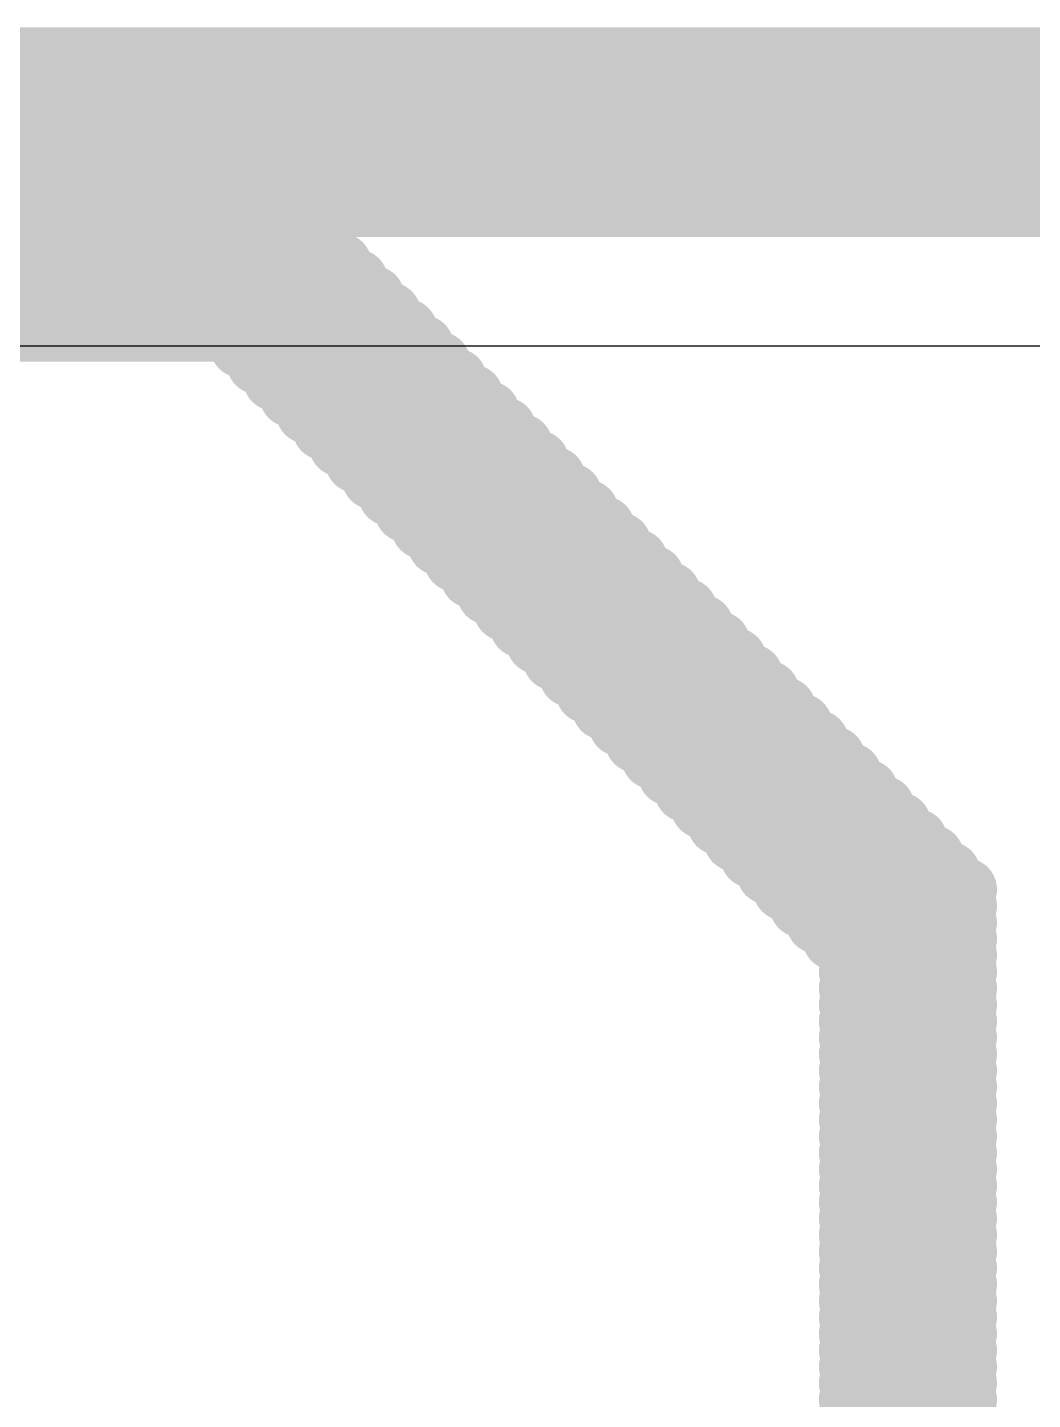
# Model space of a CAD drawing. Header units: inches. Extents: x -4.4 to 45.3, y -0.3 to 53.7.
# Drawn here: x 20.753 to 21.971, y 11.723 to 13.386 of the extents above; entities that cross this region are included whole.
import ezdxf

# ---------------------------------------------------------------- set-up
doc = ezdxf.new("R2010")
doc.units = ezdxf.units.IN
doc.layers.add('Bottom Overlay', color=54, linetype='Continuous')
doc.layers.add('Top Layer', color=1, linetype='Continuous')

msp = doc.modelspace()

# ---------------------------------------------------------------- linework, layer by layer
at = {"layer": 'Bottom Overlay'}
for points in [[(20.1745, 13.1187, 0.0762, 0.0762, 0), (21.1117, 13.1187, 0.0762, 0.0762, 0)], [(20.1745, 13.0988, 0.0762, 0.0762, 0), (21.1316, 13.0988, 0.0762, 0.0762, 0)], [(21.0718, 13.0789, 0.0762, 0.0762, 0), (21.1516, 13.0789, 0.0762, 0.0762, 0)], [(21.0917, 13.0589, 0.0762, 0.0762, 0), (21.1715, 13.0589, 0.0762, 0.0762, 0)], [(20.2543, 13.039, 0.0762, 0.0762, 0), (21.0519, 13.039, 0.0762, 0.0762, 0)], [(21.1117, 13.039, 0.0762, 0.0762, 0), (21.1914, 13.039, 0.0762, 0.0762, 0)], [(20.2343, 13.019, 0.0762, 0.0762, 0), (21.0718, 13.019, 0.0762, 0.0762, 0)], [(21.1316, 13.019, 0.0762, 0.0762, 0), (21.2114, 13.019, 0.0762, 0.0762, 0)], [(21.012, 12.9991, 0.0762, 0.0762, 0), (21.0917, 12.9991, 0.0762, 0.0762, 0)], [(21.1516, 12.9991, 0.0762, 0.0762, 0), (21.2313, 12.9991, 0.0762, 0.0762, 0)], [(21.0319, 12.9792, 0.0762, 0.0762, 0), (21.1117, 12.9792, 0.0762, 0.0762, 0)], [(21.1715, 12.9792, 0.0762, 0.0762, 0), (21.2513, 12.9792, 0.0762, 0.0762, 0)], [(21.0519, 12.9592, 0.0762, 0.0762, 0), (21.1316, 12.9592, 0.0762, 0.0762, 0)], [(21.1914, 12.9592, 0.0762, 0.0762, 0), (21.2712, 12.9592, 0.0762, 0.0762, 0)], [(21.0718, 12.9393, 0.0762, 0.0762, 0), (21.1516, 12.9393, 0.0762, 0.0762, 0)], [(21.2114, 12.9393, 0.0762, 0.0762, 0), (21.2911, 12.9393, 0.0762, 0.0762, 0)], [(21.0917, 12.9193, 0.0762, 0.0762, 0), (21.1715, 12.9193, 0.0762, 0.0762, 0)], [(21.2313, 12.9193, 0.0762, 0.0762, 0), (21.3111, 12.9193, 0.0762, 0.0762, 0)], [(21.1117, 12.8994, 0.0762, 0.0762, 0), (21.1914, 12.8994, 0.0762, 0.0762, 0)], [(21.2513, 12.8994, 0.0762, 0.0762, 0), (21.331, 12.8994, 0.0762, 0.0762, 0)], [(21.1316, 12.8795, 0.0762, 0.0762, 0), (21.2114, 12.8795, 0.0762, 0.0762, 0)], [(21.2712, 12.8795, 0.0762, 0.0762, 0), (21.351, 12.8795, 0.0762, 0.0762, 0)], [(21.1516, 12.8595, 0.0762, 0.0762, 0), (21.2313, 12.8595, 0.0762, 0.0762, 0)], [(21.2911, 12.8595, 0.0762, 0.0762, 0), (21.3709, 12.8595, 0.0762, 0.0762, 0)], [(21.1715, 12.8396, 0.0762, 0.0762, 0), (21.2313, 12.8396, 0.0762, 0.0762, 0)], [(21.3111, 12.8396, 0.0762, 0.0762, 0), (21.3908, 12.8396, 0.0762, 0.0762, 0)], [(21.1914, 12.8196, 0.0762, 0.0762, 0), (21.2712, 12.8196, 0.0762, 0.0762, 0)], [(21.331, 12.8196, 0.0762, 0.0762, 0), (21.4108, 12.8196, 0.0762, 0.0762, 0)], [(21.2114, 12.7997, 0.0762, 0.0762, 0), (21.2712, 12.7997, 0.0762, 0.0762, 0)], [(21.351, 12.7997, 0.0762, 0.0762, 0), (21.4307, 12.7997, 0.0762, 0.0762, 0)], [(21.2313, 12.7798, 0.0762, 0.0762, 0), (21.2911, 12.7798, 0.0762, 0.0762, 0)], [(21.3709, 12.7798, 0.0762, 0.0762, 0), (21.4507, 12.7798, 0.0762, 0.0762, 0)], [(21.2513, 12.7598, 0.0762, 0.0762, 0), (21.3111, 12.7598, 0.0762, 0.0762, 0)], [(21.3908, 12.7598, 0.0762, 0.0762, 0), (21.4706, 12.7598, 0.0762, 0.0762, 0)], [(21.2712, 12.7399, 0.0762, 0.0762, 0), (21.331, 12.7399, 0.0762, 0.0762, 0)], [(21.4108, 12.7399, 0.0762, 0.0762, 0), (21.4905, 12.7399, 0.0762, 0.0762, 0)], [(21.2911, 12.7199, 0.0762, 0.0762, 0), (21.351, 12.7199, 0.0762, 0.0762, 0)], [(21.4307, 12.7199, 0.0762, 0.0762, 0), (21.5105, 12.7199, 0.0762, 0.0762, 0)], [(21.3111, 12.7, 0.0762, 0.0762, 0), (21.3709, 12.7, 0.0762, 0.0762, 0)], [(21.4507, 12.7, 0.0762, 0.0762, 0), (21.5304, 12.7, 0.0762, 0.0762, 0)], [(21.331, 12.6801, 0.0762, 0.0762, 0), (21.3908, 12.6801, 0.0762, 0.0762, 0)], [(21.4706, 12.6801, 0.0762, 0.0762, 0), (21.5504, 12.6801, 0.0762, 0.0762, 0)], [(21.351, 12.6601, 0.0762, 0.0762, 0), (21.4108, 12.6601, 0.0762, 0.0762, 0)], [(21.4905, 12.6601, 0.0762, 0.0762, 0), (21.5703, 12.6601, 0.0762, 0.0762, 0)], [(21.3709, 12.6402, 0.0762, 0.0762, 0), (21.4307, 12.6402, 0.0762, 0.0762, 0)], [(21.5105, 12.6402, 0.0762, 0.0762, 0), (21.5902, 12.6402, 0.0762, 0.0762, 0)], [(21.3908, 12.6202, 0.0762, 0.0762, 0), (21.4507, 12.6202, 0.0762, 0.0762, 0)], [(21.5304, 12.6202, 0.0762, 0.0762, 0), (21.6102, 12.6202, 0.0762, 0.0762, 0)], [(21.4108, 12.6003, 0.0762, 0.0762, 0), (21.4706, 12.6003, 0.0762, 0.0762, 0)], [(21.5504, 12.6003, 0.0762, 0.0762, 0), (21.6301, 12.6003, 0.0762, 0.0762, 0)], [(21.4307, 12.5804, 0.0762, 0.0762, 0), (21.4905, 12.5804, 0.0762, 0.0762, 0)], [(21.5703, 12.5804, 0.0762, 0.0762, 0), (21.6501, 12.5804, 0.0762, 0.0762, 0)], [(21.4507, 12.5604, 0.0762, 0.0762, 0), (21.5105, 12.5604, 0.0762, 0.0762, 0)], [(21.5902, 12.5604, 0.0762, 0.0762, 0), (21.67, 12.5604, 0.0762, 0.0762, 0)], [(21.4706, 12.5405, 0.0762, 0.0762, 0), (21.5304, 12.5405, 0.0762, 0.0762, 0)], [(21.6102, 12.5405, 0.0762, 0.0762, 0), (21.6899, 12.5405, 0.0762, 0.0762, 0)], [(21.4905, 12.5205, 0.0762, 0.0762, 0), (21.5504, 12.5205, 0.0762, 0.0762, 0)], [(21.6301, 12.5205, 0.0762, 0.0762, 0), (21.7099, 12.5205, 0.0762, 0.0762, 0)], [(21.5105, 12.5006, 0.0762, 0.0762, 0), (21.5703, 12.5006, 0.0762, 0.0762, 0)], [(21.6501, 12.5006, 0.0762, 0.0762, 0), (21.7298, 12.5006, 0.0762, 0.0762, 0)], [(21.5304, 12.4807, 0.0762, 0.0762, 0), (21.5902, 12.4807, 0.0762, 0.0762, 0)], [(21.67, 12.4807, 0.0762, 0.0762, 0), (21.7498, 12.4807, 0.0762, 0.0762, 0)], [(21.5504, 12.4607, 0.0762, 0.0762, 0), (21.6102, 12.4607, 0.0762, 0.0762, 0)], [(21.6899, 12.4607, 0.0762, 0.0762, 0), (21.7697, 12.4607, 0.0762, 0.0762, 0)], [(21.5703, 12.4408, 0.0762, 0.0762, 0), (21.6301, 12.4408, 0.0762, 0.0762, 0)], [(21.7099, 12.4408, 0.0762, 0.0762, 0), (21.7896, 12.4408, 0.0762, 0.0762, 0)], [(21.5902, 12.4208, 0.0762, 0.0762, 0), (21.6501, 12.4208, 0.0762, 0.0762, 0)], [(21.7298, 12.4208, 0.0762, 0.0762, 0), (21.8096, 12.4208, 0.0762, 0.0762, 0)], [(21.6102, 12.4009, 0.0762, 0.0762, 0), (21.67, 12.4009, 0.0762, 0.0762, 0)], [(21.7498, 12.4009, 0.0762, 0.0762, 0), (21.8295, 12.4009, 0.0762, 0.0762, 0)], [(21.6301, 12.381, 0.0762, 0.0762, 0), (21.6899, 12.381, 0.0762, 0.0762, 0)], [(21.7697, 12.381, 0.0762, 0.0762, 0), (21.8495, 12.381, 0.0762, 0.0762, 0)], [(21.6501, 12.361, 0.0762, 0.0762, 0), (21.7099, 12.361, 0.0762, 0.0762, 0)], [(21.7896, 12.361, 0.0762, 0.0762, 0), (21.8694, 12.361, 0.0762, 0.0762, 0)], [(21.67, 12.3411, 0.0762, 0.0762, 0), (21.7298, 12.3411, 0.0762, 0.0762, 0)], [(21.8096, 12.3411, 0.0762, 0.0762, 0), (21.8893, 12.3411, 0.0762, 0.0762, 0)], [(21.6899, 12.3211, 0.0762, 0.0762, 0), (21.7498, 12.3211, 0.0762, 0.0762, 0)], [(21.8295, 12.3211, 0.0762, 0.0762, 0), (21.8893, 12.3211, 0.0762, 0.0762, 0)], [(21.7099, 12.3012, 0.0762, 0.0762, 0), (21.7697, 12.3012, 0.0762, 0.0762, 0)], [(21.8495, 12.3012, 0.0762, 0.0762, 0), (21.8893, 12.3012, 0.0762, 0.0762, 0)], [(21.7298, 12.2812, 0.0762, 0.0762, 0), (21.7896, 12.2812, 0.0762, 0.0762, 0)], [(21.8495, 12.2812, 0.0762, 0.0762, 0), (21.8893, 12.2812, 0.0762, 0.0762, 0)], [(21.7498, 12.2613, 0.0762, 0.0762, 0), (21.8096, 12.2613, 0.0762, 0.0762, 0)], [(21.8495, 12.2613, 0.0762, 0.0762, 0), (21.8893, 12.2613, 0.0762, 0.0762, 0)], [(21.7498, 12.2414, 0.0762, 0.0762, 0), (21.8096, 12.2414, 0.0762, 0.0762, 0)], [(21.8495, 12.2414, 0.0762, 0.0762, 0), (21.8893, 12.2414, 0.0762, 0.0762, 0)], [(21.7498, 12.2214, 0.0762, 0.0762, 0), (21.8096, 12.2214, 0.0762, 0.0762, 0)], [(21.8495, 12.2214, 0.0762, 0.0762, 0), (21.8893, 12.2214, 0.0762, 0.0762, 0)], [(21.7498, 12.2015, 0.0762, 0.0762, 0), (21.8096, 12.2015, 0.0762, 0.0762, 0)], [(21.8495, 12.2015, 0.0762, 0.0762, 0), (21.8893, 12.2015, 0.0762, 0.0762, 0)], [(21.7498, 12.1816, 0.0762, 0.0762, 0), (21.8096, 12.1816, 0.0762, 0.0762, 0)], [(21.8495, 12.1816, 0.0762, 0.0762, 0), (21.8893, 12.1816, 0.0762, 0.0762, 0)], [(21.7498, 12.1616, 0.0762, 0.0762, 0), (21.8096, 12.1616, 0.0762, 0.0762, 0)], [(21.8495, 12.1616, 0.0762, 0.0762, 0), (21.8893, 12.1616, 0.0762, 0.0762, 0)], [(21.7498, 12.1417, 0.0762, 0.0762, 0), (21.8096, 12.1417, 0.0762, 0.0762, 0)], [(21.8495, 12.1417, 0.0762, 0.0762, 0), (21.8893, 12.1417, 0.0762, 0.0762, 0)], [(21.7498, 12.1217, 0.0762, 0.0762, 0), (21.8096, 12.1217, 0.0762, 0.0762, 0)], [(21.8495, 12.1217, 0.0762, 0.0762, 0), (21.8893, 12.1217, 0.0762, 0.0762, 0)], [(21.7498, 12.1018, 0.0762, 0.0762, 0), (21.8096, 12.1018, 0.0762, 0.0762, 0)], [(21.8495, 12.1018, 0.0762, 0.0762, 0), (21.8893, 12.1018, 0.0762, 0.0762, 0)], [(21.7498, 12.0818, 0.0762, 0.0762, 0), (21.8096, 12.0818, 0.0762, 0.0762, 0)], [(21.8495, 12.0818, 0.0762, 0.0762, 0), (21.8893, 12.0818, 0.0762, 0.0762, 0)], [(21.7498, 12.0619, 0.0762, 0.0762, 0), (21.8096, 12.0619, 0.0762, 0.0762, 0)], [(21.8495, 12.0619, 0.0762, 0.0762, 0), (21.8893, 12.0619, 0.0762, 0.0762, 0)], [(21.7498, 12.042, 0.0762, 0.0762, 0), (21.8096, 12.042, 0.0762, 0.0762, 0)], [(21.8495, 12.042, 0.0762, 0.0762, 0), (21.8893, 12.042, 0.0762, 0.0762, 0)], [(21.7498, 12.022, 0.0762, 0.0762, 0), (21.8096, 12.022, 0.0762, 0.0762, 0)], [(21.8495, 12.022, 0.0762, 0.0762, 0), (21.8893, 12.022, 0.0762, 0.0762, 0)], [(21.7498, 12.0021, 0.0762, 0.0762, 0), (21.8096, 12.0021, 0.0762, 0.0762, 0)], [(21.8495, 12.0021, 0.0762, 0.0762, 0), (21.8893, 12.0021, 0.0762, 0.0762, 0)], [(21.7498, 11.9821, 0.0762, 0.0762, 0), (21.8096, 11.9821, 0.0762, 0.0762, 0)], [(21.8495, 11.9821, 0.0762, 0.0762, 0), (21.8893, 11.9821, 0.0762, 0.0762, 0)], [(21.7498, 11.9622, 0.0762, 0.0762, 0), (21.8096, 11.9622, 0.0762, 0.0762, 0)], [(21.8495, 11.9622, 0.0762, 0.0762, 0), (21.8893, 11.9622, 0.0762, 0.0762, 0)], [(21.7498, 11.9423, 0.0762, 0.0762, 0), (21.8096, 11.9423, 0.0762, 0.0762, 0)], [(21.8495, 11.9423, 0.0762, 0.0762, 0), (21.8893, 11.9423, 0.0762, 0.0762, 0)], [(21.7498, 11.9223, 0.0762, 0.0762, 0), (21.8096, 11.9223, 0.0762, 0.0762, 0)], [(21.8495, 11.9223, 0.0762, 0.0762, 0), (21.8893, 11.9223, 0.0762, 0.0762, 0)], [(21.7498, 11.9024, 0.0762, 0.0762, 0), (21.8096, 11.9024, 0.0762, 0.0762, 0)], [(21.8495, 11.9024, 0.0762, 0.0762, 0), (21.8893, 11.9024, 0.0762, 0.0762, 0)], [(21.7498, 11.8824, 0.0762, 0.0762, 0), (21.8096, 11.8824, 0.0762, 0.0762, 0)], [(21.8495, 11.8824, 0.0762, 0.0762, 0), (21.8893, 11.8824, 0.0762, 0.0762, 0)], [(21.7498, 11.8625, 0.0762, 0.0762, 0), (21.8096, 11.8625, 0.0762, 0.0762, 0)], [(21.8495, 11.8625, 0.0762, 0.0762, 0), (21.8893, 11.8625, 0.0762, 0.0762, 0)], [(21.7498, 11.8426, 0.0762, 0.0762, 0), (21.8096, 11.8426, 0.0762, 0.0762, 0)], [(21.8495, 11.8426, 0.0762, 0.0762, 0), (21.8893, 11.8426, 0.0762, 0.0762, 0)], [(21.7498, 11.8226, 0.0762, 0.0762, 0), (21.8096, 11.8226, 0.0762, 0.0762, 0)], [(21.8495, 11.8226, 0.0762, 0.0762, 0), (21.8893, 11.8226, 0.0762, 0.0762, 0)], [(21.7498, 11.8027, 0.0762, 0.0762, 0), (21.8096, 11.8027, 0.0762, 0.0762, 0)], [(21.8495, 11.8027, 0.0762, 0.0762, 0), (21.8893, 11.8027, 0.0762, 0.0762, 0)], [(21.7498, 11.7827, 0.0762, 0.0762, 0), (21.8096, 11.7827, 0.0762, 0.0762, 0)], [(21.8495, 11.7827, 0.0762, 0.0762, 0), (21.8893, 11.7827, 0.0762, 0.0762, 0)], [(21.7498, 11.7628, 0.0762, 0.0762, 0), (21.8096, 11.7628, 0.0762, 0.0762, 0)], [(21.8495, 11.7628, 0.0762, 0.0762, 0), (21.8893, 11.7628, 0.0762, 0.0762, 0)], [(21.7498, 11.7429, 0.0762, 0.0762, 0), (21.8096, 11.7429, 0.0762, 0.0762, 0)], [(21.8495, 11.7429, 0.0762, 0.0762, 0), (21.8893, 11.7429, 0.0762, 0.0762, 0)], [(21.7498, 11.7229, 0.0762, 0.0762, 0), (21.8096, 11.7229, 0.0762, 0.0762, 0)], [(21.8495, 11.7229, 0.0762, 0.0762, 0), (21.8893, 11.7229, 0.0762, 0.0762, 0)], [(21.7498, 11.703, 0.0762, 0.0762, 0), (21.8096, 11.703, 0.0762, 0.0762, 0)], [(21.8495, 11.703, 0.0762, 0.0762, 0), (21.8893, 11.703, 0.0762, 0.0762, 0)]]:
    msp.add_lwpolyline(points, format="xyseb", dxfattribs=at)
for points in [[(21.0926, 13.1187, 0.0381, 0.0381, 1), (21.1307, 13.1187, 0.0381, 0.0381, 1)], [(21.1126, 13.0988, 0.0381, 0.0381, 1), (21.1507, 13.0988, 0.0381, 0.0381, 1)], [(21.0528, 13.0789, 0.0381, 0.0381, 1), (21.0909, 13.0789, 0.0381, 0.0381, 1)], [(21.1325, 13.0789, 0.0381, 0.0381, 1), (21.1706, 13.0789, 0.0381, 0.0381, 1)], [(21.0727, 13.0589, 0.0381, 0.0381, 1), (21.1108, 13.0589, 0.0381, 0.0381, 1)], [(21.1525, 13.0589, 0.0381, 0.0381, 1), (21.1906, 13.0589, 0.0381, 0.0381, 1)], [(21.0328, 13.039, 0.0381, 0.0381, 1), (21.0709, 13.039, 0.0381, 0.0381, 1)], [(21.0926, 13.039, 0.0381, 0.0381, 1), (21.1307, 13.039, 0.0381, 0.0381, 1)], [(21.1724, 13.039, 0.0381, 0.0381, 1), (21.2105, 13.039, 0.0381, 0.0381, 1)], [(21.0528, 13.019, 0.0381, 0.0381, 1), (21.0909, 13.019, 0.0381, 0.0381, 1)], [(21.1126, 13.019, 0.0381, 0.0381, 1), (21.1507, 13.019, 0.0381, 0.0381, 1)], [(21.1923, 13.019, 0.0381, 0.0381, 1), (21.2304, 13.019, 0.0381, 0.0381, 1)], [(20.9929, 12.9991, 0.0381, 0.0381, 1), (21.031, 12.9991, 0.0381, 0.0381, 1)], [(21.0727, 12.9991, 0.0381, 0.0381, 1), (21.1108, 12.9991, 0.0381, 0.0381, 1)], [(21.1325, 12.9991, 0.0381, 0.0381, 1), (21.1706, 12.9991, 0.0381, 0.0381, 1)], [(21.2123, 12.9991, 0.0381, 0.0381, 1), (21.2504, 12.9991, 0.0381, 0.0381, 1)], [(21.0129, 12.9792, 0.0381, 0.0381, 1), (21.051, 12.9792, 0.0381, 0.0381, 1)], [(21.0926, 12.9792, 0.0381, 0.0381, 1), (21.1307, 12.9792, 0.0381, 0.0381, 1)], [(21.1525, 12.9792, 0.0381, 0.0381, 1), (21.1906, 12.9792, 0.0381, 0.0381, 1)], [(21.2322, 12.9792, 0.0381, 0.0381, 1), (21.2703, 12.9792, 0.0381, 0.0381, 1)], [(21.0328, 12.9592, 0.0381, 0.0381, 1), (21.0709, 12.9592, 0.0381, 0.0381, 1)], [(21.1126, 12.9592, 0.0381, 0.0381, 1), (21.1507, 12.9592, 0.0381, 0.0381, 1)], [(21.1724, 12.9592, 0.0381, 0.0381, 1), (21.2105, 12.9592, 0.0381, 0.0381, 1)], [(21.2522, 12.9592, 0.0381, 0.0381, 1), (21.2903, 12.9592, 0.0381, 0.0381, 1)], [(21.0528, 12.9393, 0.0381, 0.0381, 1), (21.0909, 12.9393, 0.0381, 0.0381, 1)], [(21.1325, 12.9393, 0.0381, 0.0381, 1), (21.1706, 12.9393, 0.0381, 0.0381, 1)], [(21.1923, 12.9393, 0.0381, 0.0381, 1), (21.2304, 12.9393, 0.0381, 0.0381, 1)], [(21.2721, 12.9393, 0.0381, 0.0381, 1), (21.3102, 12.9393, 0.0381, 0.0381, 1)], [(21.0727, 12.9193, 0.0381, 0.0381, 1), (21.1108, 12.9193, 0.0381, 0.0381, 1)], [(21.1525, 12.9193, 0.0381, 0.0381, 1), (21.1906, 12.9193, 0.0381, 0.0381, 1)], [(21.2123, 12.9193, 0.0381, 0.0381, 1), (21.2504, 12.9193, 0.0381, 0.0381, 1)], [(21.292, 12.9193, 0.0381, 0.0381, 1), (21.3301, 12.9193, 0.0381, 0.0381, 1)], [(21.0926, 12.8994, 0.0381, 0.0381, 1), (21.1307, 12.8994, 0.0381, 0.0381, 1)], [(21.1724, 12.8994, 0.0381, 0.0381, 1), (21.2105, 12.8994, 0.0381, 0.0381, 1)], [(21.2322, 12.8994, 0.0381, 0.0381, 1), (21.2703, 12.8994, 0.0381, 0.0381, 1)], [(21.312, 12.8994, 0.0381, 0.0381, 1), (21.3501, 12.8994, 0.0381, 0.0381, 1)], [(21.1126, 12.8795, 0.0381, 0.0381, 1), (21.1507, 12.8795, 0.0381, 0.0381, 1)], [(21.1923, 12.8795, 0.0381, 0.0381, 1), (21.2304, 12.8795, 0.0381, 0.0381, 1)], [(21.2522, 12.8795, 0.0381, 0.0381, 1), (21.2903, 12.8795, 0.0381, 0.0381, 1)], [(21.3319, 12.8795, 0.0381, 0.0381, 1), (21.37, 12.8795, 0.0381, 0.0381, 1)], [(21.1325, 12.8595, 0.0381, 0.0381, 1), (21.1706, 12.8595, 0.0381, 0.0381, 1)], [(21.2123, 12.8595, 0.0381, 0.0381, 1), (21.2504, 12.8595, 0.0381, 0.0381, 1)], [(21.2721, 12.8595, 0.0381, 0.0381, 1), (21.3102, 12.8595, 0.0381, 0.0381, 1)], [(21.3519, 12.8595, 0.0381, 0.0381, 1), (21.39, 12.8595, 0.0381, 0.0381, 1)], [(21.1525, 12.8396, 0.0381, 0.0381, 1), (21.1906, 12.8396, 0.0381, 0.0381, 1)], [(21.2123, 12.8396, 0.0381, 0.0381, 1), (21.2504, 12.8396, 0.0381, 0.0381, 1)], [(21.292, 12.8396, 0.0381, 0.0381, 1), (21.3301, 12.8396, 0.0381, 0.0381, 1)], [(21.3718, 12.8396, 0.0381, 0.0381, 1), (21.4099, 12.8396, 0.0381, 0.0381, 1)], [(21.1724, 12.8196, 0.0381, 0.0381, 1), (21.2105, 12.8196, 0.0381, 0.0381, 1)], [(21.2522, 12.8196, 0.0381, 0.0381, 1), (21.2903, 12.8196, 0.0381, 0.0381, 1)], [(21.312, 12.8196, 0.0381, 0.0381, 1), (21.3501, 12.8196, 0.0381, 0.0381, 1)], [(21.3917, 12.8196, 0.0381, 0.0381, 1), (21.4298, 12.8196, 0.0381, 0.0381, 1)], [(21.1923, 12.7997, 0.0381, 0.0381, 1), (21.2304, 12.7997, 0.0381, 0.0381, 1)], [(21.2522, 12.7997, 0.0381, 0.0381, 1), (21.2903, 12.7997, 0.0381, 0.0381, 1)], [(21.3319, 12.7997, 0.0381, 0.0381, 1), (21.37, 12.7997, 0.0381, 0.0381, 1)], [(21.4117, 12.7997, 0.0381, 0.0381, 1), (21.4498, 12.7997, 0.0381, 0.0381, 1)], [(21.2123, 12.7798, 0.0381, 0.0381, 1), (21.2504, 12.7798, 0.0381, 0.0381, 1)], [(21.2721, 12.7798, 0.0381, 0.0381, 1), (21.3102, 12.7798, 0.0381, 0.0381, 1)], [(21.3519, 12.7798, 0.0381, 0.0381, 1), (21.39, 12.7798, 0.0381, 0.0381, 1)], [(21.4316, 12.7798, 0.0381, 0.0381, 1), (21.4697, 12.7798, 0.0381, 0.0381, 1)], [(21.2322, 12.7598, 0.0381, 0.0381, 1), (21.2703, 12.7598, 0.0381, 0.0381, 1)], [(21.292, 12.7598, 0.0381, 0.0381, 1), (21.3301, 12.7598, 0.0381, 0.0381, 1)], [(21.3718, 12.7598, 0.0381, 0.0381, 1), (21.4099, 12.7598, 0.0381, 0.0381, 1)], [(21.4516, 12.7598, 0.0381, 0.0381, 1), (21.4897, 12.7598, 0.0381, 0.0381, 1)], [(21.2522, 12.7399, 0.0381, 0.0381, 1), (21.2903, 12.7399, 0.0381, 0.0381, 1)], [(21.312, 12.7399, 0.0381, 0.0381, 1), (21.3501, 12.7399, 0.0381, 0.0381, 1)], [(21.3917, 12.7399, 0.0381, 0.0381, 1), (21.4298, 12.7399, 0.0381, 0.0381, 1)], [(21.4715, 12.7399, 0.0381, 0.0381, 1), (21.5096, 12.7399, 0.0381, 0.0381, 1)], [(21.2721, 12.7199, 0.0381, 0.0381, 1), (21.3102, 12.7199, 0.0381, 0.0381, 1)], [(21.3319, 12.7199, 0.0381, 0.0381, 1), (21.37, 12.7199, 0.0381, 0.0381, 1)], [(21.4117, 12.7199, 0.0381, 0.0381, 1), (21.4498, 12.7199, 0.0381, 0.0381, 1)], [(21.4914, 12.7199, 0.0381, 0.0381, 1), (21.5295, 12.7199, 0.0381, 0.0381, 1)], [(21.292, 12.7, 0.0381, 0.0381, 1), (21.3301, 12.7, 0.0381, 0.0381, 1)], [(21.3519, 12.7, 0.0381, 0.0381, 1), (21.39, 12.7, 0.0381, 0.0381, 1)], [(21.4316, 12.7, 0.0381, 0.0381, 1), (21.4697, 12.7, 0.0381, 0.0381, 1)], [(21.5114, 12.7, 0.0381, 0.0381, 1), (21.5495, 12.7, 0.0381, 0.0381, 1)], [(21.312, 12.6801, 0.0381, 0.0381, 1), (21.3501, 12.6801, 0.0381, 0.0381, 1)], [(21.3718, 12.6801, 0.0381, 0.0381, 1), (21.4099, 12.6801, 0.0381, 0.0381, 1)], [(21.4516, 12.6801, 0.0381, 0.0381, 1), (21.4897, 12.6801, 0.0381, 0.0381, 1)], [(21.5313, 12.6801, 0.0381, 0.0381, 1), (21.5694, 12.6801, 0.0381, 0.0381, 1)], [(21.3319, 12.6601, 0.0381, 0.0381, 1), (21.37, 12.6601, 0.0381, 0.0381, 1)], [(21.3917, 12.6601, 0.0381, 0.0381, 1), (21.4298, 12.6601, 0.0381, 0.0381, 1)], [(21.4715, 12.6601, 0.0381, 0.0381, 1), (21.5096, 12.6601, 0.0381, 0.0381, 1)], [(21.5513, 12.6601, 0.0381, 0.0381, 1), (21.5894, 12.6601, 0.0381, 0.0381, 1)], [(21.3519, 12.6402, 0.0381, 0.0381, 1), (21.39, 12.6402, 0.0381, 0.0381, 1)], [(21.4117, 12.6402, 0.0381, 0.0381, 1), (21.4498, 12.6402, 0.0381, 0.0381, 1)], [(21.4914, 12.6402, 0.0381, 0.0381, 1), (21.5295, 12.6402, 0.0381, 0.0381, 1)], [(21.5712, 12.6402, 0.0381, 0.0381, 1), (21.6093, 12.6402, 0.0381, 0.0381, 1)], [(21.3718, 12.6202, 0.0381, 0.0381, 1), (21.4099, 12.6202, 0.0381, 0.0381, 1)], [(21.4316, 12.6202, 0.0381, 0.0381, 1), (21.4697, 12.6202, 0.0381, 0.0381, 1)], [(21.5114, 12.6202, 0.0381, 0.0381, 1), (21.5495, 12.6202, 0.0381, 0.0381, 1)], [(21.5911, 12.6202, 0.0381, 0.0381, 1), (21.6292, 12.6202, 0.0381, 0.0381, 1)], [(21.3917, 12.6003, 0.0381, 0.0381, 1), (21.4298, 12.6003, 0.0381, 0.0381, 1)], [(21.4516, 12.6003, 0.0381, 0.0381, 1), (21.4897, 12.6003, 0.0381, 0.0381, 1)], [(21.5313, 12.6003, 0.0381, 0.0381, 1), (21.5694, 12.6003, 0.0381, 0.0381, 1)], [(21.6111, 12.6003, 0.0381, 0.0381, 1), (21.6492, 12.6003, 0.0381, 0.0381, 1)], [(21.4117, 12.5804, 0.0381, 0.0381, 1), (21.4498, 12.5804, 0.0381, 0.0381, 1)], [(21.4715, 12.5804, 0.0381, 0.0381, 1), (21.5096, 12.5804, 0.0381, 0.0381, 1)], [(21.5513, 12.5804, 0.0381, 0.0381, 1), (21.5894, 12.5804, 0.0381, 0.0381, 1)], [(21.631, 12.5804, 0.0381, 0.0381, 1), (21.6691, 12.5804, 0.0381, 0.0381, 1)], [(21.4316, 12.5604, 0.0381, 0.0381, 1), (21.4697, 12.5604, 0.0381, 0.0381, 1)], [(21.4914, 12.5604, 0.0381, 0.0381, 1), (21.5295, 12.5604, 0.0381, 0.0381, 1)], [(21.5712, 12.5604, 0.0381, 0.0381, 1), (21.6093, 12.5604, 0.0381, 0.0381, 1)], [(21.651, 12.5604, 0.0381, 0.0381, 1), (21.6891, 12.5604, 0.0381, 0.0381, 1)], [(21.4516, 12.5405, 0.0381, 0.0381, 1), (21.4897, 12.5405, 0.0381, 0.0381, 1)], [(21.5114, 12.5405, 0.0381, 0.0381, 1), (21.5495, 12.5405, 0.0381, 0.0381, 1)], [(21.5911, 12.5405, 0.0381, 0.0381, 1), (21.6292, 12.5405, 0.0381, 0.0381, 1)], [(21.6709, 12.5405, 0.0381, 0.0381, 1), (21.709, 12.5405, 0.0381, 0.0381, 1)], [(21.4715, 12.5205, 0.0381, 0.0381, 1), (21.5096, 12.5205, 0.0381, 0.0381, 1)], [(21.5313, 12.5205, 0.0381, 0.0381, 1), (21.5694, 12.5205, 0.0381, 0.0381, 1)], [(21.6111, 12.5205, 0.0381, 0.0381, 1), (21.6492, 12.5205, 0.0381, 0.0381, 1)], [(21.6908, 12.5205, 0.0381, 0.0381, 1), (21.7289, 12.5205, 0.0381, 0.0381, 1)], [(21.4914, 12.5006, 0.0381, 0.0381, 1), (21.5295, 12.5006, 0.0381, 0.0381, 1)], [(21.5513, 12.5006, 0.0381, 0.0381, 1), (21.5894, 12.5006, 0.0381, 0.0381, 1)], [(21.631, 12.5006, 0.0381, 0.0381, 1), (21.6691, 12.5006, 0.0381, 0.0381, 1)], [(21.7108, 12.5006, 0.0381, 0.0381, 1), (21.7489, 12.5006, 0.0381, 0.0381, 1)], [(21.5114, 12.4807, 0.0381, 0.0381, 1), (21.5495, 12.4807, 0.0381, 0.0381, 1)], [(21.5712, 12.4807, 0.0381, 0.0381, 1), (21.6093, 12.4807, 0.0381, 0.0381, 1)], [(21.651, 12.4807, 0.0381, 0.0381, 1), (21.6891, 12.4807, 0.0381, 0.0381, 1)], [(21.7307, 12.4807, 0.0381, 0.0381, 1), (21.7688, 12.4807, 0.0381, 0.0381, 1)], [(21.5313, 12.4607, 0.0381, 0.0381, 1), (21.5694, 12.4607, 0.0381, 0.0381, 1)], [(21.5911, 12.4607, 0.0381, 0.0381, 1), (21.6292, 12.4607, 0.0381, 0.0381, 1)], [(21.6709, 12.4607, 0.0381, 0.0381, 1), (21.709, 12.4607, 0.0381, 0.0381, 1)], [(21.7507, 12.4607, 0.0381, 0.0381, 1), (21.7888, 12.4607, 0.0381, 0.0381, 1)], [(21.5513, 12.4408, 0.0381, 0.0381, 1), (21.5894, 12.4408, 0.0381, 0.0381, 1)], [(21.6111, 12.4408, 0.0381, 0.0381, 1), (21.6492, 12.4408, 0.0381, 0.0381, 1)], [(21.6908, 12.4408, 0.0381, 0.0381, 1), (21.7289, 12.4408, 0.0381, 0.0381, 1)], [(21.7706, 12.4408, 0.0381, 0.0381, 1), (21.8087, 12.4408, 0.0381, 0.0381, 1)], [(21.5712, 12.4208, 0.0381, 0.0381, 1), (21.6093, 12.4208, 0.0381, 0.0381, 1)], [(21.631, 12.4208, 0.0381, 0.0381, 1), (21.6691, 12.4208, 0.0381, 0.0381, 1)], [(21.7108, 12.4208, 0.0381, 0.0381, 1), (21.7489, 12.4208, 0.0381, 0.0381, 1)], [(21.7905, 12.4208, 0.0381, 0.0381, 1), (21.8286, 12.4208, 0.0381, 0.0381, 1)], [(21.5911, 12.4009, 0.0381, 0.0381, 1), (21.6292, 12.4009, 0.0381, 0.0381, 1)], [(21.651, 12.4009, 0.0381, 0.0381, 1), (21.6891, 12.4009, 0.0381, 0.0381, 1)], [(21.7307, 12.4009, 0.0381, 0.0381, 1), (21.7688, 12.4009, 0.0381, 0.0381, 1)], [(21.8105, 12.4009, 0.0381, 0.0381, 1), (21.8486, 12.4009, 0.0381, 0.0381, 1)], [(21.6111, 12.381, 0.0381, 0.0381, 1), (21.6492, 12.381, 0.0381, 0.0381, 1)], [(21.6709, 12.381, 0.0381, 0.0381, 1), (21.709, 12.381, 0.0381, 0.0381, 1)], [(21.7507, 12.381, 0.0381, 0.0381, 1), (21.7888, 12.381, 0.0381, 0.0381, 1)], [(21.8304, 12.381, 0.0381, 0.0381, 1), (21.8685, 12.381, 0.0381, 0.0381, 1)], [(21.631, 12.361, 0.0381, 0.0381, 1), (21.6691, 12.361, 0.0381, 0.0381, 1)], [(21.6908, 12.361, 0.0381, 0.0381, 1), (21.7289, 12.361, 0.0381, 0.0381, 1)], [(21.7706, 12.361, 0.0381, 0.0381, 1), (21.8087, 12.361, 0.0381, 0.0381, 1)], [(21.8504, 12.361, 0.0381, 0.0381, 1), (21.8885, 12.361, 0.0381, 0.0381, 1)], [(21.651, 12.3411, 0.0381, 0.0381, 1), (21.6891, 12.3411, 0.0381, 0.0381, 1)], [(21.7108, 12.3411, 0.0381, 0.0381, 1), (21.7489, 12.3411, 0.0381, 0.0381, 1)], [(21.7905, 12.3411, 0.0381, 0.0381, 1), (21.8286, 12.3411, 0.0381, 0.0381, 1)], [(21.8703, 12.3411, 0.0381, 0.0381, 1), (21.9084, 12.3411, 0.0381, 0.0381, 1)], [(21.6709, 12.3211, 0.0381, 0.0381, 1), (21.709, 12.3211, 0.0381, 0.0381, 1)], [(21.7307, 12.3211, 0.0381, 0.0381, 1), (21.7688, 12.3211, 0.0381, 0.0381, 1)], [(21.8105, 12.3211, 0.0381, 0.0381, 1), (21.8486, 12.3211, 0.0381, 0.0381, 1)], [(21.8703, 12.3211, 0.0381, 0.0381, 1), (21.9084, 12.3211, 0.0381, 0.0381, 1)], [(21.6908, 12.3012, 0.0381, 0.0381, 1), (21.7289, 12.3012, 0.0381, 0.0381, 1)], [(21.7507, 12.3012, 0.0381, 0.0381, 1), (21.7888, 12.3012, 0.0381, 0.0381, 1)], [(21.8304, 12.3012, 0.0381, 0.0381, 1), (21.8685, 12.3012, 0.0381, 0.0381, 1)], [(21.8703, 12.3012, 0.0381, 0.0381, 1), (21.9084, 12.3012, 0.0381, 0.0381, 1)], [(21.7108, 12.2812, 0.0381, 0.0381, 1), (21.7489, 12.2812, 0.0381, 0.0381, 1)], [(21.7706, 12.2812, 0.0381, 0.0381, 1), (21.8087, 12.2812, 0.0381, 0.0381, 1)], [(21.8304, 12.2812, 0.0381, 0.0381, 1), (21.8685, 12.2812, 0.0381, 0.0381, 1)], [(21.8703, 12.2812, 0.0381, 0.0381, 1), (21.9084, 12.2812, 0.0381, 0.0381, 1)], [(21.7307, 12.2613, 0.0381, 0.0381, 1), (21.7688, 12.2613, 0.0381, 0.0381, 1)], [(21.7905, 12.2613, 0.0381, 0.0381, 1), (21.8286, 12.2613, 0.0381, 0.0381, 1)], [(21.8304, 12.2613, 0.0381, 0.0381, 1), (21.8685, 12.2613, 0.0381, 0.0381, 1)], [(21.8703, 12.2613, 0.0381, 0.0381, 1), (21.9084, 12.2613, 0.0381, 0.0381, 1)], [(21.7307, 12.2414, 0.0381, 0.0381, 1), (21.7688, 12.2414, 0.0381, 0.0381, 1)], [(21.7905, 12.2414, 0.0381, 0.0381, 1), (21.8286, 12.2414, 0.0381, 0.0381, 1)], [(21.8304, 12.2414, 0.0381, 0.0381, 1), (21.8685, 12.2414, 0.0381, 0.0381, 1)], [(21.8703, 12.2414, 0.0381, 0.0381, 1), (21.9084, 12.2414, 0.0381, 0.0381, 1)], [(21.7307, 12.2214, 0.0381, 0.0381, 1), (21.7688, 12.2214, 0.0381, 0.0381, 1)], [(21.7905, 12.2214, 0.0381, 0.0381, 1), (21.8286, 12.2214, 0.0381, 0.0381, 1)], [(21.8304, 12.2214, 0.0381, 0.0381, 1), (21.8685, 12.2214, 0.0381, 0.0381, 1)], [(21.8703, 12.2214, 0.0381, 0.0381, 1), (21.9084, 12.2214, 0.0381, 0.0381, 1)], [(21.7307, 12.2015, 0.0381, 0.0381, 1), (21.7688, 12.2015, 0.0381, 0.0381, 1)], [(21.7905, 12.2015, 0.0381, 0.0381, 1), (21.8286, 12.2015, 0.0381, 0.0381, 1)], [(21.8304, 12.2015, 0.0381, 0.0381, 1), (21.8685, 12.2015, 0.0381, 0.0381, 1)], [(21.8703, 12.2015, 0.0381, 0.0381, 1), (21.9084, 12.2015, 0.0381, 0.0381, 1)], [(21.7307, 12.1816, 0.0381, 0.0381, 1), (21.7688, 12.1816, 0.0381, 0.0381, 1)], [(21.7905, 12.1816, 0.0381, 0.0381, 1), (21.8286, 12.1816, 0.0381, 0.0381, 1)], [(21.8304, 12.1816, 0.0381, 0.0381, 1), (21.8685, 12.1816, 0.0381, 0.0381, 1)], [(21.8703, 12.1816, 0.0381, 0.0381, 1), (21.9084, 12.1816, 0.0381, 0.0381, 1)], [(21.7307, 12.1616, 0.0381, 0.0381, 1), (21.7688, 12.1616, 0.0381, 0.0381, 1)], [(21.7905, 12.1616, 0.0381, 0.0381, 1), (21.8286, 12.1616, 0.0381, 0.0381, 1)], [(21.8304, 12.1616, 0.0381, 0.0381, 1), (21.8685, 12.1616, 0.0381, 0.0381, 1)], [(21.8703, 12.1616, 0.0381, 0.0381, 1), (21.9084, 12.1616, 0.0381, 0.0381, 1)], [(21.7307, 12.1417, 0.0381, 0.0381, 1), (21.7688, 12.1417, 0.0381, 0.0381, 1)], [(21.7905, 12.1417, 0.0381, 0.0381, 1), (21.8286, 12.1417, 0.0381, 0.0381, 1)], [(21.8304, 12.1417, 0.0381, 0.0381, 1), (21.8685, 12.1417, 0.0381, 0.0381, 1)], [(21.8703, 12.1417, 0.0381, 0.0381, 1), (21.9084, 12.1417, 0.0381, 0.0381, 1)], [(21.7307, 12.1217, 0.0381, 0.0381, 1), (21.7688, 12.1217, 0.0381, 0.0381, 1)], [(21.7905, 12.1217, 0.0381, 0.0381, 1), (21.8286, 12.1217, 0.0381, 0.0381, 1)], [(21.8304, 12.1217, 0.0381, 0.0381, 1), (21.8685, 12.1217, 0.0381, 0.0381, 1)], [(21.8703, 12.1217, 0.0381, 0.0381, 1), (21.9084, 12.1217, 0.0381, 0.0381, 1)], [(21.7307, 12.1018, 0.0381, 0.0381, 1), (21.7688, 12.1018, 0.0381, 0.0381, 1)], [(21.7905, 12.1018, 0.0381, 0.0381, 1), (21.8286, 12.1018, 0.0381, 0.0381, 1)], [(21.8304, 12.1018, 0.0381, 0.0381, 1), (21.8685, 12.1018, 0.0381, 0.0381, 1)], [(21.8703, 12.1018, 0.0381, 0.0381, 1), (21.9084, 12.1018, 0.0381, 0.0381, 1)], [(21.7307, 12.0818, 0.0381, 0.0381, 1), (21.7688, 12.0818, 0.0381, 0.0381, 1)], [(21.7905, 12.0818, 0.0381, 0.0381, 1), (21.8286, 12.0818, 0.0381, 0.0381, 1)], [(21.8304, 12.0818, 0.0381, 0.0381, 1), (21.8685, 12.0818, 0.0381, 0.0381, 1)], [(21.8703, 12.0818, 0.0381, 0.0381, 1), (21.9084, 12.0818, 0.0381, 0.0381, 1)], [(21.7307, 12.0619, 0.0381, 0.0381, 1), (21.7688, 12.0619, 0.0381, 0.0381, 1)], [(21.7905, 12.0619, 0.0381, 0.0381, 1), (21.8286, 12.0619, 0.0381, 0.0381, 1)], [(21.8304, 12.0619, 0.0381, 0.0381, 1), (21.8685, 12.0619, 0.0381, 0.0381, 1)], [(21.8703, 12.0619, 0.0381, 0.0381, 1), (21.9084, 12.0619, 0.0381, 0.0381, 1)], [(21.7307, 12.042, 0.0381, 0.0381, 1), (21.7688, 12.042, 0.0381, 0.0381, 1)], [(21.7905, 12.042, 0.0381, 0.0381, 1), (21.8286, 12.042, 0.0381, 0.0381, 1)], [(21.8304, 12.042, 0.0381, 0.0381, 1), (21.8685, 12.042, 0.0381, 0.0381, 1)], [(21.8703, 12.042, 0.0381, 0.0381, 1), (21.9084, 12.042, 0.0381, 0.0381, 1)], [(21.7307, 12.022, 0.0381, 0.0381, 1), (21.7688, 12.022, 0.0381, 0.0381, 1)], [(21.7905, 12.022, 0.0381, 0.0381, 1), (21.8286, 12.022, 0.0381, 0.0381, 1)], [(21.8304, 12.022, 0.0381, 0.0381, 1), (21.8685, 12.022, 0.0381, 0.0381, 1)], [(21.8703, 12.022, 0.0381, 0.0381, 1), (21.9084, 12.022, 0.0381, 0.0381, 1)], [(21.7307, 12.0021, 0.0381, 0.0381, 1), (21.7688, 12.0021, 0.0381, 0.0381, 1)], [(21.7905, 12.0021, 0.0381, 0.0381, 1), (21.8286, 12.0021, 0.0381, 0.0381, 1)], [(21.8304, 12.0021, 0.0381, 0.0381, 1), (21.8685, 12.0021, 0.0381, 0.0381, 1)], [(21.8703, 12.0021, 0.0381, 0.0381, 1), (21.9084, 12.0021, 0.0381, 0.0381, 1)], [(21.7307, 11.9821, 0.0381, 0.0381, 1), (21.7688, 11.9821, 0.0381, 0.0381, 1)], [(21.7905, 11.9821, 0.0381, 0.0381, 1), (21.8286, 11.9821, 0.0381, 0.0381, 1)], [(21.8304, 11.9821, 0.0381, 0.0381, 1), (21.8685, 11.9821, 0.0381, 0.0381, 1)], [(21.8703, 11.9821, 0.0381, 0.0381, 1), (21.9084, 11.9821, 0.0381, 0.0381, 1)], [(21.7307, 11.9622, 0.0381, 0.0381, 1), (21.7688, 11.9622, 0.0381, 0.0381, 1)], [(21.7905, 11.9622, 0.0381, 0.0381, 1), (21.8286, 11.9622, 0.0381, 0.0381, 1)], [(21.8304, 11.9622, 0.0381, 0.0381, 1), (21.8685, 11.9622, 0.0381, 0.0381, 1)], [(21.8703, 11.9622, 0.0381, 0.0381, 1), (21.9084, 11.9622, 0.0381, 0.0381, 1)], [(21.7307, 11.9423, 0.0381, 0.0381, 1), (21.7688, 11.9423, 0.0381, 0.0381, 1)], [(21.7905, 11.9423, 0.0381, 0.0381, 1), (21.8286, 11.9423, 0.0381, 0.0381, 1)], [(21.8304, 11.9423, 0.0381, 0.0381, 1), (21.8685, 11.9423, 0.0381, 0.0381, 1)], [(21.8703, 11.9423, 0.0381, 0.0381, 1), (21.9084, 11.9423, 0.0381, 0.0381, 1)], [(21.7307, 11.9223, 0.0381, 0.0381, 1), (21.7688, 11.9223, 0.0381, 0.0381, 1)], [(21.7905, 11.9223, 0.0381, 0.0381, 1), (21.8286, 11.9223, 0.0381, 0.0381, 1)], [(21.8304, 11.9223, 0.0381, 0.0381, 1), (21.8685, 11.9223, 0.0381, 0.0381, 1)], [(21.8703, 11.9223, 0.0381, 0.0381, 1), (21.9084, 11.9223, 0.0381, 0.0381, 1)], [(21.7307, 11.9024, 0.0381, 0.0381, 1), (21.7688, 11.9024, 0.0381, 0.0381, 1)], [(21.7905, 11.9024, 0.0381, 0.0381, 1), (21.8286, 11.9024, 0.0381, 0.0381, 1)], [(21.8304, 11.9024, 0.0381, 0.0381, 1), (21.8685, 11.9024, 0.0381, 0.0381, 1)], [(21.8703, 11.9024, 0.0381, 0.0381, 1), (21.9084, 11.9024, 0.0381, 0.0381, 1)], [(21.7307, 11.8824, 0.0381, 0.0381, 1), (21.7688, 11.8824, 0.0381, 0.0381, 1)], [(21.7905, 11.8824, 0.0381, 0.0381, 1), (21.8286, 11.8824, 0.0381, 0.0381, 1)], [(21.8304, 11.8824, 0.0381, 0.0381, 1), (21.8685, 11.8824, 0.0381, 0.0381, 1)], [(21.8703, 11.8824, 0.0381, 0.0381, 1), (21.9084, 11.8824, 0.0381, 0.0381, 1)], [(21.7307, 11.8625, 0.0381, 0.0381, 1), (21.7688, 11.8625, 0.0381, 0.0381, 1)], [(21.7905, 11.8625, 0.0381, 0.0381, 1), (21.8286, 11.8625, 0.0381, 0.0381, 1)], [(21.8304, 11.8625, 0.0381, 0.0381, 1), (21.8685, 11.8625, 0.0381, 0.0381, 1)], [(21.8703, 11.8625, 0.0381, 0.0381, 1), (21.9084, 11.8625, 0.0381, 0.0381, 1)], [(21.7307, 11.8426, 0.0381, 0.0381, 1), (21.7688, 11.8426, 0.0381, 0.0381, 1)], [(21.7905, 11.8426, 0.0381, 0.0381, 1), (21.8286, 11.8426, 0.0381, 0.0381, 1)], [(21.8304, 11.8426, 0.0381, 0.0381, 1), (21.8685, 11.8426, 0.0381, 0.0381, 1)], [(21.8703, 11.8426, 0.0381, 0.0381, 1), (21.9084, 11.8426, 0.0381, 0.0381, 1)], [(21.7307, 11.8226, 0.0381, 0.0381, 1), (21.7688, 11.8226, 0.0381, 0.0381, 1)], [(21.7905, 11.8226, 0.0381, 0.0381, 1), (21.8286, 11.8226, 0.0381, 0.0381, 1)], [(21.8304, 11.8226, 0.0381, 0.0381, 1), (21.8685, 11.8226, 0.0381, 0.0381, 1)], [(21.8703, 11.8226, 0.0381, 0.0381, 1), (21.9084, 11.8226, 0.0381, 0.0381, 1)], [(21.7307, 11.8027, 0.0381, 0.0381, 1), (21.7688, 11.8027, 0.0381, 0.0381, 1)], [(21.7905, 11.8027, 0.0381, 0.0381, 1), (21.8286, 11.8027, 0.0381, 0.0381, 1)], [(21.8304, 11.8027, 0.0381, 0.0381, 1), (21.8685, 11.8027, 0.0381, 0.0381, 1)], [(21.8703, 11.8027, 0.0381, 0.0381, 1), (21.9084, 11.8027, 0.0381, 0.0381, 1)], [(21.7307, 11.7827, 0.0381, 0.0381, 1), (21.7688, 11.7827, 0.0381, 0.0381, 1)], [(21.7905, 11.7827, 0.0381, 0.0381, 1), (21.8286, 11.7827, 0.0381, 0.0381, 1)], [(21.8304, 11.7827, 0.0381, 0.0381, 1), (21.8685, 11.7827, 0.0381, 0.0381, 1)], [(21.8703, 11.7827, 0.0381, 0.0381, 1), (21.9084, 11.7827, 0.0381, 0.0381, 1)], [(21.7307, 11.7628, 0.0381, 0.0381, 1), (21.7688, 11.7628, 0.0381, 0.0381, 1)], [(21.7905, 11.7628, 0.0381, 0.0381, 1), (21.8286, 11.7628, 0.0381, 0.0381, 1)], [(21.8304, 11.7628, 0.0381, 0.0381, 1), (21.8685, 11.7628, 0.0381, 0.0381, 1)], [(21.8703, 11.7628, 0.0381, 0.0381, 1), (21.9084, 11.7628, 0.0381, 0.0381, 1)], [(21.7307, 11.7429, 0.0381, 0.0381, 1), (21.7688, 11.7429, 0.0381, 0.0381, 1)], [(21.7905, 11.7429, 0.0381, 0.0381, 1), (21.8286, 11.7429, 0.0381, 0.0381, 1)], [(21.8304, 11.7429, 0.0381, 0.0381, 1), (21.8685, 11.7429, 0.0381, 0.0381, 1)], [(21.8703, 11.7429, 0.0381, 0.0381, 1), (21.9084, 11.7429, 0.0381, 0.0381, 1)], [(21.7307, 11.7229, 0.0381, 0.0381, 1), (21.7688, 11.7229, 0.0381, 0.0381, 1)], [(21.7905, 11.7229, 0.0381, 0.0381, 1), (21.8286, 11.7229, 0.0381, 0.0381, 1)], [(21.8304, 11.7229, 0.0381, 0.0381, 1), (21.8685, 11.7229, 0.0381, 0.0381, 1)], [(21.8703, 11.7229, 0.0381, 0.0381, 1), (21.9084, 11.7229, 0.0381, 0.0381, 1)], [(21.7307, 11.703, 0.0381, 0.0381, 1), (21.7688, 11.703, 0.0381, 0.0381, 1)], [(21.7905, 11.703, 0.0381, 0.0381, 1), (21.8286, 11.703, 0.0381, 0.0381, 1)], [(21.8304, 11.703, 0.0381, 0.0381, 1), (21.8685, 11.703, 0.0381, 0.0381, 1)], [(21.8703, 11.703, 0.0381, 0.0381, 1), (21.9084, 11.703, 0.0381, 0.0381, 1)]]:
    msp.add_lwpolyline(points, format="xyseb", close=True, dxfattribs=at)
at = {"layer": 'Top Layer'}
msp.add_line((20.5994, 12.9998), (29.1592, 12.9998), dxfattribs=at)
msp.add_lwpolyline([(20.5994, 13.2588, 0.254, 0.254, 0), (29.1592, 13.2588, 0.254, 0.254, 0)], format="xyseb", dxfattribs=at)

doc.saveas('drawing.dxf')
